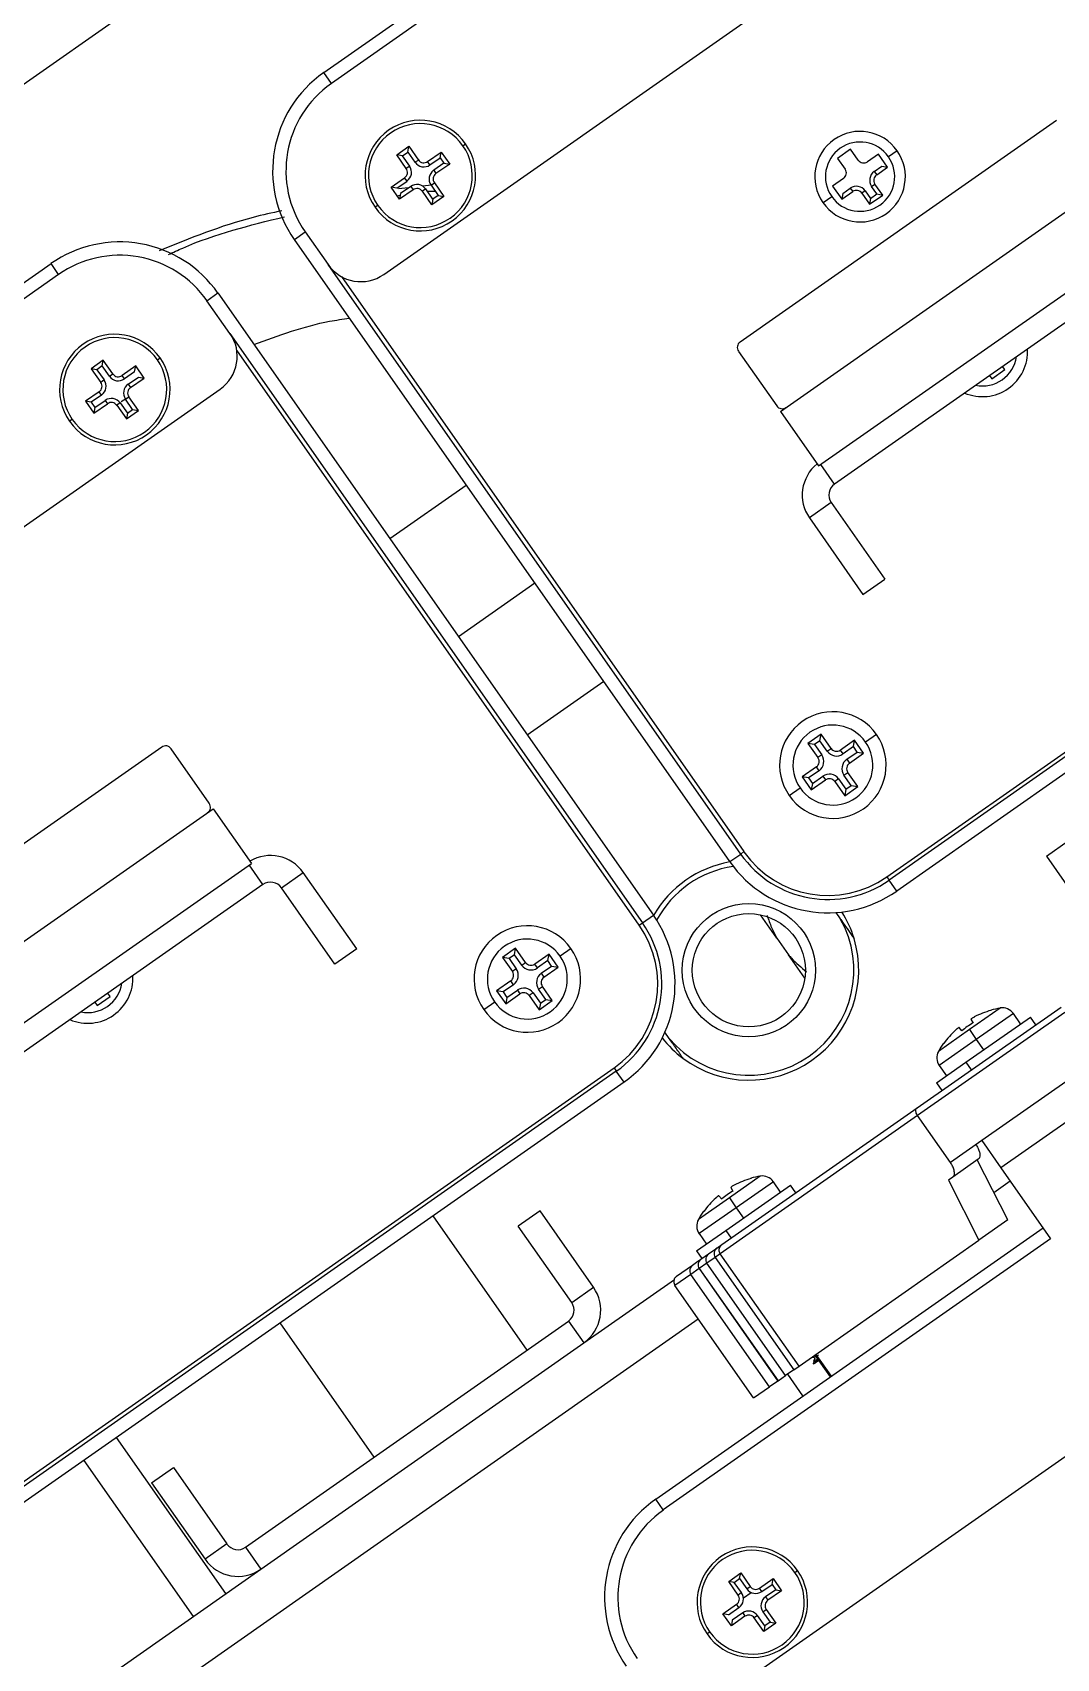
# Model space of a CAD drawing. Header units: millimetres. Extents: x 152904052 to 153933663, y 538271515 to 539240469.
# Drawn here: x 153339726.4 to 153339803.2, y 538937595.1 to 538937717.1 of the extents above; entities that cross this region are included whole.
import ezdxf

# ---------------------------------------------------------------- set-up
doc = ezdxf.new("R2010")
doc.units = ezdxf.units.MM
doc.layers.add('POWR', color=5, linetype='Continuous')

msp = doc.modelspace()

# ---------------------------------------------------------------- linework, layer by layer
at = {"layer": 'POWR', "color": 7}
for p, q in [((153339955.64, 538937874.21), (153339646.21, 538937657.55)), ((153339752.73, 538937698.93), (153339807.62, 538937737.36)), ((153339748.23, 538937714.09), (153339777.31, 538937734.45)), ((153339777.88, 538937733.63), (153339748.8, 538937713.27)), ((153339748.8, 538937713.27), (153339748.23, 538937714.09)), ((153339803.24, 538937710.49), (153339779.48, 538937693.86)), ((153339753.71, 538937707.91), (153339754.61, 538937708.55)), ((153339754.13, 538937707.84), (153339753.71, 538937707.91)), ((153339754.42, 538937706.89), (153339753.71, 538937707.91)), ((153339754.13, 538937707.84), (153339754.53, 538937708.12)), ((153339754.68, 538937707.07), (153339754.13, 538937707.84)), ((153339754.53, 538937708.12), (153339754.61, 538937708.55)), ((153339754.53, 538937708.12), (153339755.07, 538937707.35)), ((153339754.61, 538937708.55), (153339755.33, 538937707.52)), ((153339756.02, 538937707.4), (153339757.05, 538937708.12)), ((153339756.2, 538937707.15), (153339756.97, 538937707.69)), ((153339756.97, 538937707.69), (153339757.05, 538937708.12)), ((153339756.97, 538937707.69), (153339757.25, 538937707.29)), ((153339757.05, 538937708.12), (153339757.68, 538937707.21)), ((153339758.67, 538937708.58), (153339758.88, 538937708.73)), ((153339787.78, 538937708.33), (153339786.8, 538937707.64)), ((153339788.35, 538937707.51), (153339787.78, 538937708.33)), ((153339789.87, 538937707.96), (153339789.05, 538937707.39)), ((153339790.56, 538937706.98), (153339789.87, 538937707.96)), ((153339791.28, 538937708.22), (153339790.62, 538937707.76)), ((153339754.68, 538937707.07), (153339754.42, 538937706.89)), ((153339755.07, 538937707.35), (153339755.33, 538937707.52)), ((153339756.2, 538937707.15), (153339756.02, 538937707.4)), ((153339757.25, 538937707.29), (153339756.48, 538937706.75)), ((153339756.48, 538937706.75), (153339756.65, 538937706.5)), ((153339757.68, 538937707.21), (153339756.65, 538937706.5)), ((153339757.25, 538937707.29), (153339757.68, 538937707.21)), ((153339786.8, 538937707.64), (153339787.37, 538937706.83)), ((153339789.56, 538937706.66), (153339790.13, 538937707.06)), ((153339789.56, 538937706.66), (153339789.74, 538937706.41)), ((153339789.74, 538937706.41), (153339790.56, 538937706.98)), ((153339790.13, 538937707.06), (153339790.56, 538937706.98)), ((153339753.28, 538937705.48), (153339754.3, 538937706.19)), ((153339753.91, 538937704.58), (153339753.28, 538937705.48)), ((153339753.71, 538937705.4), (153339753.28, 538937705.48)), ((153339753.71, 538937705.4), (153339754.48, 538937705.94)), ((153339754.6, 538937705.44), (153339753.84, 538937705.36)), ((153339754.93, 538937705.29), (153339753.91, 538937704.58)), ((153339754.76, 538937705.54), (153339753.98, 538937705)), ((153339754.48, 538937705.94), (153339754.3, 538937706.19)), ((153339754.76, 538937705.54), (153339754.93, 538937705.29)), ((153339755.88, 538937705.35), (153339755.63, 538937705.17)), ((153339756.28, 538937705.62), (153339755.66, 538937705.55)), ((153339756.42, 538937704.57), (153339755.88, 538937705.35)), ((153339756.28, 538937705.63), (153339756.53, 538937705.8)), ((153339756.28, 538937705.63), (153339756.82, 538937704.85)), ((153339756.53, 538937705.8), (153339757.25, 538937704.78)), ((153339782.51, 538937688.65), (153339807.09, 538937705.86)), ((153339787.25, 538937706.13), (153339786.43, 538937705.56)), ((153339786.43, 538937705.56), (153339787.12, 538937704.57)), ((153339787.19, 538937705), (153339787.76, 538937705.4)), ((153339787.76, 538937705.4), (153339787.94, 538937705.15)), ((153339789.36, 538937705.54), (153339789.61, 538937705.71)), ((153339789.76, 538937704.97), (153339789.36, 538937705.54)), ((153339790.19, 538937704.89), (153339789.61, 538937705.71)), ((153339752.28, 538937704.11), (153339752.08, 538937703.97)), ((153339753.72, 538937704.84), (153339753.96, 538937704.88)), ((153339753.98, 538937705), (153339753.91, 538937704.58)), ((153339756.35, 538937704.15), (153339755.63, 538937705.17)), ((153339756, 538937705.17), (153339756.58, 538937705.19)), ((153339757.25, 538937704.78), (153339756.35, 538937704.15)), ((153339756.42, 538937704.57), (153339756.35, 538937704.15)), ((153339756.82, 538937704.85), (153339756.42, 538937704.57)), ((153339756.82, 538937704.85), (153339757.25, 538937704.78)), ((153339785.71, 538937704.32), (153339786.36, 538937704.78)), ((153339787.12, 538937704.57), (153339787.94, 538937705.15)), ((153339787.19, 538937705), (153339787.12, 538937704.57)), ((153339788.88, 538937705.2), (153339788.63, 538937705.02)), ((153339788.63, 538937705.02), (153339789.21, 538937704.2)), ((153339788.88, 538937705.2), (153339789.28, 538937704.63)), ((153339789.21, 538937704.2), (153339790.19, 538937704.89)), ((153339789.28, 538937704.63), (153339789.21, 538937704.2)), ((153339789.28, 538937704.63), (153339789.76, 538937704.97)), ((153339789.76, 538937704.97), (153339790.19, 538937704.89)), ((153339746.02, 538937701.55), (153339746.83, 538937702.13)), ((153339746.83, 538937702.13), (153339748.56, 538937699.67)), ((153339785.38, 538937684.56), (153339809.96, 538937701.77)), ((153339778.71, 538937654.86), (153339746.02, 538937701.55)), ((153339716.69, 538937692), (153339727.75, 538937699.75)), ((153339728.32, 538937698.93), (153339727.75, 538937699.75)), ((153339779.53, 538937655.43), (153339748.56, 538937699.67)), ((153339810.83, 538937700.18), (153339786.58, 538937683.2)), ((153339728.32, 538937698.93), (153339717.26, 538937691.18)), ((153339749.55, 538937698.77), (153339779.77, 538937655.61)), ((153339739.46, 538937696.96), (153339740.28, 538937697.54)), ((153339741.18, 538937694.51), (153339739.46, 538937696.96)), ((153339740.28, 538937697.54), (153339772.98, 538937650.85)), ((153339741.18, 538937694.51), (153339772.16, 538937650.27)), ((153339771.91, 538937650.1), (153339741.69, 538937693.26)), ((153339779.36, 538937693.16), (153339782.23, 538937689.06)), ((153339731.67, 538937692.49), (153339730.77, 538937691.85)), ((153339730.77, 538937691.85), (153339731.49, 538937690.83)), ((153339731.2, 538937691.78), (153339730.77, 538937691.85)), ((153339731.6, 538937692.06), (153339731.2, 538937691.78)), ((153339731.6, 538937692.06), (153339731.67, 538937692.49)), ((153339732.14, 538937691.29), (153339731.6, 538937692.06)), ((153339732.39, 538937691.46), (153339731.67, 538937692.49)), ((153339734.11, 538937692.06), (153339733.09, 538937691.34)), ((153339734.03, 538937691.63), (153339734.11, 538937692.06)), ((153339734.74, 538937691.15), (153339734.11, 538937692.06)), ((153339735.74, 538937692.52), (153339735.94, 538937692.67)), ((153339799.37, 538937691.79), (153339799.19, 538937692.03)), ((153339731.2, 538937691.78), (153339731.74, 538937691.01)), ((153339731.74, 538937691.01), (153339731.49, 538937690.83)), ((153339732.14, 538937691.29), (153339732.39, 538937691.46)), ((153339733.26, 538937691.09), (153339733.09, 538937691.34)), ((153339734.03, 538937691.63), (153339733.26, 538937691.09)), ((153339733.54, 538937690.69), (153339734.31, 538937691.23)), ((153339733.54, 538937690.69), (153339733.72, 538937690.44)), ((153339733.72, 538937690.44), (153339734.74, 538937691.15)), ((153339734.31, 538937691.23), (153339734.74, 538937691.15)), ((153339798.21, 538937691.34), (153339798.38, 538937691.1)), ((153339798.38, 538937691.1), (153339799.37, 538937691.79)), ((153339685.56, 538937651.9), (153339740.45, 538937690.33)), ((153339731.37, 538937690.13), (153339730.34, 538937689.42)), ((153339730.34, 538937689.42), (153339730.97, 538937688.52)), ((153339730.77, 538937689.34), (153339730.34, 538937689.42)), ((153339731.54, 538937689.88), (153339730.77, 538937689.34)), ((153339731.05, 538937688.94), (153339731.82, 538937689.48)), ((153339731.54, 538937689.88), (153339731.37, 538937690.13)), ((153339731.82, 538937689.48), (153339732, 538937689.23)), ((153339733.01, 538937689.39), (153339733.41, 538937689.64)), ((153339733.34, 538937689.57), (153339733.59, 538937689.74)), ((153339733.88, 538937688.79), (153339733.34, 538937689.57)), ((153339734.31, 538937688.72), (153339733.59, 538937689.74)), ((153339730.77, 538937689.34), (153339731.05, 538937688.94)), ((153339730.97, 538937688.52), (153339732, 538937689.23)), ((153339731.05, 538937688.94), (153339730.97, 538937688.52)), ((153339732.94, 538937689.29), (153339732.69, 538937689.11)), ((153339732.69, 538937689.11), (153339733.41, 538937688.09)), ((153339732.94, 538937689.29), (153339733.49, 538937688.51)), ((153339733.41, 538937688.09), (153339734.31, 538937688.72)), ((153339733.49, 538937688.51), (153339733.41, 538937688.09)), ((153339733.49, 538937688.51), (153339733.88, 538937688.79)), ((153339733.88, 538937688.79), (153339734.31, 538937688.72)), ((153339782.51, 538937688.65), (153339785.38, 538937684.56)), ((153339729.35, 538937688.05), (153339729.14, 538937687.91)), ((153339790.5, 538937653.72), (153339837.19, 538937686.41)), ((153339837.36, 538937686.16), (153339790.67, 538937653.47)), ((153339786.58, 538937683.2), (153339785.55, 538937684.67)), ((153339837.94, 538937685.34), (153339791.24, 538937652.65)), ((153339753.19, 538937679.11), (153339758.92, 538937683.12)), ((153339786.33, 538937681.81), (153339784.69, 538937680.66)), ((153339786.33, 538937681.81), (153339790.35, 538937676.07)), ((153339784.69, 538937680.66), (153339788.71, 538937674.92)), ((153339788.71, 538937674.92), (153339790.35, 538937676.07)), ((153339764.08, 538937675.75), (153339758.35, 538937671.73)), ((153339769.25, 538937668.38), (153339763.51, 538937664.36)), ((153339785.57, 538937664.42), (153339784.58, 538937663.73)), ((153339784.58, 538937663.73), (153339785.33, 538937662.67)), ((153339785.07, 538937663.65), (153339784.58, 538937663.73)), ((153339785.48, 538937663.93), (153339785.07, 538937663.65)), ((153339785.48, 538937663.93), (153339785.57, 538937664.42)), ((153339786.02, 538937663.16), (153339785.48, 538937663.93)), ((153339786.31, 538937663.36), (153339785.57, 538937664.42)), ((153339788.07, 538937663.98), (153339787.01, 538937663.23)), ((153339787.99, 538937663.49), (153339788.07, 538937663.98)), ((153339788.76, 538937663), (153339788.07, 538937663.98)), ((153339789.73, 538937664.41), (153339788.91, 538937663.83)), ((153339736.07, 538937663.46), (153339712.31, 538937646.82)), ((153339739.63, 538937659.24), (153339736.76, 538937663.33)), ((153339785.07, 538937663.65), (153339785.62, 538937662.87)), ((153339785.62, 538937662.87), (153339785.33, 538937662.67)), ((153339786.02, 538937663.16), (153339786.31, 538937663.36)), ((153339787.21, 538937662.95), (153339787.01, 538937663.23)), ((153339787.99, 538937663.49), (153339787.21, 538937662.95)), ((153339787.49, 538937662.54), (153339788.27, 538937663.08)), ((153339787.49, 538937662.54), (153339787.7, 538937662.25)), ((153339787.7, 538937662.25), (153339788.76, 538937663)), ((153339788.27, 538937663.08), (153339787.99, 538937663.49)), ((153339788.27, 538937663.08), (153339788.76, 538937663)), ((153339785.21, 538937661.97), (153339784.14, 538937661.23)), ((153339785.41, 538937661.68), (153339784.63, 538937661.14)), ((153339785.41, 538937661.68), (153339785.21, 538937661.97)), ((153339787.28, 538937661.35), (153339787.57, 538937661.55)), ((153339787.83, 538937660.58), (153339787.28, 538937661.35)), ((153339788.32, 538937660.49), (153339787.57, 538937661.55)), ((153339783.17, 538937659.82), (153339783.99, 538937660.39)), ((153339784.14, 538937661.23), (153339784.83, 538937660.24)), ((153339784.63, 538937661.14), (153339784.14, 538937661.23)), ((153339784.63, 538937661.14), (153339784.91, 538937660.73)), ((153339784.83, 538937660.24), (153339785.89, 538937660.99)), ((153339784.91, 538937660.73), (153339784.83, 538937660.24)), ((153339784.91, 538937660.73), (153339785.69, 538937661.28)), ((153339785.69, 538937661.28), (153339785.89, 538937660.99)), ((153339786.88, 538937661.07), (153339786.59, 538937660.87)), ((153339786.59, 538937660.87), (153339787.34, 538937659.8)), ((153339786.88, 538937661.07), (153339787.42, 538937660.29)), ((153339787.34, 538937659.8), (153339788.32, 538937660.49)), ((153339787.42, 538937660.29), (153339787.34, 538937659.8)), ((153339787.42, 538937660.29), (153339787.83, 538937660.58)), ((153339787.83, 538937660.58), (153339788.32, 538937660.49)), ((153339715.34, 538937641.62), (153339739.92, 538937658.83)), ((153339739.92, 538937658.83), (153339742.79, 538937654.73)), ((153339802.48, 538937655.27), (153339804.11, 538937656.41)), ((153339778.71, 538937654.86), (153339779.53, 538937655.43)), ((153339779.77, 538937655.61), (153339779.53, 538937655.43)), ((153339802.48, 538937655.27), (153339806.49, 538937649.53)), ((153339718.21, 538937637.53), (153339742.79, 538937654.73)), ((153339743.65, 538937653.14), (153339742.62, 538937654.62)), ((153339745.05, 538937652.9), (153339746.69, 538937654.05)), ((153339750.7, 538937648.31), (153339746.69, 538937654.05)), ((153339743.65, 538937653.14), (153339719.41, 538937636.17)), ((153339749.06, 538937647.16), (153339745.05, 538937652.9)), ((153339790.5, 538937653.72), (153339790.67, 538937653.47)), ((153339791.24, 538937652.65), (153339790.67, 538937653.47)), ((153339772.16, 538937650.27), (153339772.98, 538937650.85)), ((153339782.24, 538937649.12), (153339781.02, 538937650.87)), ((153339786.68, 538937651.04), (153339787, 538937650.58)), ((153339771.91, 538937650.1), (153339772.16, 538937650.27)), ((153339782.24, 538937649.12), (153339783.12, 538937647.86)), ((153339750.7, 538937648.31), (153339749.06, 538937647.16)), ((153339762.63, 538937648.36), (153339761.65, 538937647.67)), ((153339762.54, 538937647.87), (153339762.14, 538937647.59)), ((153339762.54, 538937647.87), (153339762.63, 538937648.36)), ((153339763.09, 538937647.1), (153339762.54, 538937647.87)), ((153339763.37, 538937647.3), (153339762.63, 538937648.36)), ((153339765.14, 538937647.92), (153339764.07, 538937647.17)), ((153339765.05, 538937647.43), (153339765.14, 538937647.92)), ((153339765.82, 538937646.94), (153339765.14, 538937647.92)), ((153339766.79, 538937648.35), (153339765.97, 538937647.77)), ((153339762.14, 538937647.59), (153339761.65, 538937647.67)), ((153339761.65, 538937647.67), (153339762.39, 538937646.61)), ((153339762.14, 538937647.59), (153339762.68, 538937646.81)), ((153339762.68, 538937646.81), (153339762.39, 538937646.61)), ((153339763.09, 538937647.1), (153339763.37, 538937647.3)), ((153339764.27, 538937646.89), (153339764.07, 538937647.17)), ((153339765.05, 538937647.43), (153339764.27, 538937646.89)), ((153339764.56, 538937646.48), (153339765.33, 538937647.02)), ((153339764.76, 538937646.19), (153339765.82, 538937646.94)), ((153339765.33, 538937647.02), (153339765.05, 538937647.43)), ((153339765.33, 538937647.02), (153339765.82, 538937646.94)), ((153339784.35, 538937646.11), (153339783.12, 538937647.86)), ((153339762.27, 538937645.91), (153339761.2, 538937645.17)), ((153339762.47, 538937645.62), (153339761.69, 538937645.08)), ((153339762.47, 538937645.62), (153339762.27, 538937645.91)), ((153339764.35, 538937645.29), (153339764.64, 538937645.49)), ((153339764.56, 538937646.48), (153339764.76, 538937646.19)), ((153339765.38, 538937644.43), (153339764.64, 538937645.49)), ((153339731.04, 538937644.31), (153339731.21, 538937644.06)), ((153339731.21, 538937644.06), (153339732.19, 538937644.75)), ((153339732.19, 538937644.75), (153339732.02, 538937645)), ((153339760.24, 538937643.76), (153339761.06, 538937644.33)), ((153339761.2, 538937645.17), (153339761.89, 538937644.18)), ((153339761.69, 538937645.08), (153339761.2, 538937645.17)), ((153339761.69, 538937645.08), (153339761.98, 538937644.67)), ((153339761.89, 538937644.18), (153339762.96, 538937644.93)), ((153339761.98, 538937644.67), (153339761.89, 538937644.18)), ((153339761.98, 538937644.67), (153339762.76, 538937645.22)), ((153339762.76, 538937645.22), (153339762.96, 538937644.93)), ((153339763.94, 538937645.01), (153339763.65, 538937644.81)), ((153339763.65, 538937644.81), (153339764.4, 538937643.74)), ((153339763.94, 538937645.01), (153339764.49, 538937644.23)), ((153339764.89, 538937644.52), (153339764.35, 538937645.29)), ((153339764.4, 538937643.74), (153339765.38, 538937644.43)), ((153339764.49, 538937644.23), (153339764.4, 538937643.74)), ((153339764.49, 538937644.23), (153339764.89, 538937644.52)), ((153339764.89, 538937644.52), (153339765.38, 538937644.43)), ((153339792.77, 538937636.38), (153339803.58, 538937643.95)), ((153339803.87, 538937643.55), (153339792.81, 538937635.8)), ((153339796.43, 538937639.8), (153339801.28, 538937643.2)), ((153339799.02, 538937643.87), (153339796.7, 538937642.25)), ((153339796.81, 538937643.03), (153339796.97, 538937642.75)), ((153339800, 538937643.46), (153339797.21, 538937641.51)), ((153339798.31, 538937643.72), (153339798.32, 538937643.7)), ((153339800.54, 538937642.68), (153339800, 538937643.46)), ((153339801.68, 538937642.62), (153339801.28, 538937643.2)), ((153339774.16, 538937641.59), (153339773.84, 538937642.05)), ((153339796.7, 538937642.25), (153339794.38, 538937640.62)), ((153339796.13, 538937642.16), (153339795.93, 538937642.4)), ((153339796.7, 538937642.25), (153339797.21, 538937641.51)), ((153339797.21, 538937641.51), (153339794.43, 538937639.56)), ((153339794.78, 538937641.22), (153339794.76, 538937641.23)), ((153339797.21, 538937641.51), (153339797.76, 538937640.73)), ((153339723.33, 538937606.68), (153339770.02, 538937639.38)), ((153339770.02, 538937639.38), (153339770.19, 538937639.13)), ((153339794.24, 538937638.27), (153339796.43, 538937639.8)), ((153339794.43, 538937639.56), (153339794.97, 538937638.78)), ((153339796.43, 538937639.8), (153339796.83, 538937639.23)), ((153339770.19, 538937639.13), (153339723.5, 538937606.44)), ((153339770.77, 538937638.31), (153339724.07, 538937605.62)), ((153339770.77, 538937638.31), (153339770.19, 538937639.13)), ((153339794.24, 538937638.27), (153339794.64, 538937637.69)), ((153339804.19, 538937638.52), (153339797.64, 538937633.93)), ((153339792.81, 538937635.8), (153339778, 538937625.43)), ((153339778.12, 538937626.12), (153339792.77, 538937636.38)), ((153339795.28, 538937632.28), (153339792.81, 538937635.8)), ((153339805.62, 538937636.47), (153339799.07, 538937631.88)), ((153339797.64, 538937633.93), (153339795.28, 538937632.28)), ((153339797.64, 538937633.93), (153339799.07, 538937631.88)), ((153339797.37, 538937632.52), (153339795.46, 538937631.18)), ((153339799.58, 538937627.97), (153339797.29, 538937632.47)), ((153339781, 538937631.25), (153339778.68, 538937629.63)), ((153339781.98, 538937630.84), (153339779.19, 538937628.89)), ((153339780.29, 538937631.1), (153339780.3, 538937631.08)), ((153339782.52, 538937630.06), (153339781.98, 538937630.84)), ((153339795.46, 538937631.18), (153339795.12, 538937630.95)), ((153339795.12, 538937630.95), (153339797.41, 538937626.45)), ((153339798.53, 538937630.04), (153339799.76, 538937630.9)), ((153339799.07, 538937631.88), (153339802.8, 538937626.56)), ((153339778.68, 538937629.63), (153339776.35, 538937628)), ((153339777.65, 538937591.86), (153339832.54, 538937630.29)), ((153339778.11, 538937629.54), (153339777.9, 538937629.78)), ((153339778.41, 538937627.18), (153339783.26, 538937630.58)), ((153339778.68, 538937629.63), (153339779.19, 538937628.89)), ((153339778.79, 538937630.41), (153339778.95, 538937630.13)), ((153339783.66, 538937630.01), (153339783.26, 538937630.58)), ((153339764.47, 538937628.65), (153339762.83, 538937627.5)), ((153339768.48, 538937622.92), (153339764.47, 538937628.65)), ((153339779.19, 538937628.89), (153339776.41, 538937626.94)), ((153339776.75, 538937628.6), (153339776.74, 538937628.61)), ((153339779.19, 538937628.89), (153339779.74, 538937628.11)), ((153339763.49, 538937618.2), (153339756.43, 538937628.27)), ((153339766.84, 538937621.77), (153339762.83, 538937627.5)), ((153339773.15, 538937607.02), (153339802.23, 538937627.38)), ((153339776.21, 538937625.65), (153339778.41, 538937627.18)), ((153339778.41, 538937627.18), (153339778.81, 538937626.61)), ((153339799.58, 538937627.97), (153339797.41, 538937626.45)), ((153339802.8, 538937626.56), (153339773.72, 538937606.2)), ((153339776.41, 538937626.94), (153339776.95, 538937626.16)), ((153339777.74, 538937625.86), (153339778.12, 538937626.12)), ((153339783.91, 538937617), (153339797.41, 538937626.45)), ((153339775.91, 538937624.58), (153339776.32, 538937624.87)), ((153339776.21, 538937625.65), (153339776.62, 538937625.07)), ((153339776.32, 538937624.87), (153339776.35, 538937624.89)), ((153339776.32, 538937624.87), (153339776.36, 538937624.8)), ((153339776.35, 538937624.89), (153339776.54, 538937625.02)), ((153339776.99, 538937624.72), (153339776.42, 538937624.32)), ((153339776.54, 538937625.02), (153339777.11, 538937625.42)), ((153339777.62, 538937625.16), (153339776.99, 538937624.72)), ((153339782.9, 538937616.29), (153339776.99, 538937624.72)), ((153339777.11, 538937625.42), (153339777.52, 538937625.71)), ((153339777.52, 538937625.71), (153339777.55, 538937625.73)), ((153339777.52, 538937625.71), (153339777.56, 538937625.64)), ((153339777.55, 538937625.73), (153339777.74, 538937625.86)), ((153339778, 538937625.43), (153339777.62, 538937625.16)), ((153339777.62, 538937625.16), (153339783.52, 538937616.73)), ((153339777.62, 538937625.16), (153339783.53, 538937616.73)), ((153339777.62, 538937625.16), (153339777.62, 538937625.16)), ((153339783.91, 538937617), (153339778, 538937625.43)), ((153339767.75, 538937618.74), (153339774.55, 538937623.5)), ((153339775.79, 538937623.88), (153339774.59, 538937623.05)), ((153339774.72, 538937623.74), (153339775.91, 538937624.58)), ((153339776.42, 538937624.32), (153339775.79, 538937623.88)), ((153339781.7, 538937615.45), (153339775.79, 538937623.88)), ((153339776.42, 538937624.32), (153339782.32, 538937615.88)), ((153339776.42, 538937624.32), (153339782.33, 538937615.89)), ((153339776.42, 538937624.32), (153339776.42, 538937624.32)), ((153339766.84, 538937621.77), (153339768.48, 538937622.92)), ((153339780.5, 538937614.61), (153339774.59, 538937623.05)), ((153339723.97, 538937583.88), (153339776.34, 538937620.55)), ((153339742.35, 538937603.4), (153339766.6, 538937620.38)), ((153339752.02, 538937610.17), (153339744.96, 538937620.24)), ((153339766.6, 538937620.38), (153339767.75, 538937618.74)), ((153339743.5, 538937601.76), (153339767.75, 538937618.74)), ((153339784.86, 538937617.66), (153339785.05, 538937617.66)), ((153339785.1, 538937617.83), (153339786.25, 538937616.19)), ((153339785.15, 538937617.25), (153339785.37, 538937617.45)), ((153339785.31, 538937617.37), (153339785.15, 538937617.25)), ((153339785.17, 538937617.88), (153339786.32, 538937616.24)), ((153339782.33, 538937615.89), (153339782.9, 538937616.29)), ((153339783.52, 538937616.73), (153339782.9, 538937616.29)), ((153339784.2, 538937614.76), (153339783.06, 538937616.4)), ((153339783.53, 538937616.73), (153339783.52, 538937616.73)), ((153339783.53, 538937616.73), (153339783.91, 538937617)), ((153339780.5, 538937614.61), (153339781.7, 538937615.45)), ((153339782.32, 538937615.88), (153339781.7, 538937615.45)), ((153339782.33, 538937615.89), (153339782.32, 538937615.88)), ((153339740.88, 538937599.93), (153339732.67, 538937611.64)), ((153339730.22, 538937609.92), (153339738.42, 538937598.21)), ((153339735.3, 538937608.23), (153339736.94, 538937609.38)), ((153339736.94, 538937609.38), (153339740.96, 538937603.65)), ((153339735.3, 538937608.23), (153339739.32, 538937602.5)), ((153339773.72, 538937606.2), (153339773.15, 538937607.02)), ((153339740.96, 538937603.65), (153339739.32, 538937602.5)), ((153339742.35, 538937603.4), (153339743.5, 538937601.76)), ((153339722, 538937586.7), (153339743.5, 538937601.76)), ((153339783.59, 538937601.51), (153339783.8, 538937601.66)), ((153339778.63, 538937600.84), (153339779.53, 538937601.48)), ((153339779.05, 538937600.77), (153339778.63, 538937600.84)), ((153339779.34, 538937599.82), (153339778.63, 538937600.84)), ((153339779.05, 538937600.77), (153339779.45, 538937601.05)), ((153339779.6, 538937600), (153339779.05, 538937600.77)), ((153339779.45, 538937601.05), (153339779.53, 538937601.48)), ((153339779.45, 538937601.05), (153339779.99, 538937600.28)), ((153339779.53, 538937601.48), (153339780.25, 538937600.45)), ((153339779.99, 538937600.28), (153339780.25, 538937600.45)), ((153339780.94, 538937600.33), (153339781.97, 538937601.05)), ((153339781.12, 538937600.08), (153339780.94, 538937600.33)), ((153339781.12, 538937600.08), (153339781.89, 538937600.62)), ((153339781.89, 538937600.62), (153339781.97, 538937601.05)), ((153339781.89, 538937600.62), (153339782.17, 538937600.22)), ((153339781.97, 538937601.05), (153339782.6, 538937600.14)), ((153339778.2, 538937598.41), (153339779.22, 538937599.12)), ((153339779.4, 538937598.87), (153339779.22, 538937599.12)), ((153339779.6, 538937600), (153339779.34, 538937599.82)), ((153339779.74, 538937599.61), (153339780.31, 538937600.01)), ((153339782.17, 538937600.22), (153339781.4, 538937599.68)), ((153339781.4, 538937599.68), (153339781.57, 538937599.43)), ((153339782.6, 538937600.14), (153339781.57, 538937599.43)), ((153339782.17, 538937600.22), (153339782.6, 538937600.14)), ((153339778.83, 538937597.51), (153339778.2, 538937598.41)), ((153339778.62, 538937598.33), (153339778.2, 538937598.41)), ((153339778.62, 538937598.33), (153339779.4, 538937598.87)), ((153339779.85, 538937598.22), (153339778.83, 538937597.51)), ((153339778.9, 538937597.93), (153339778.83, 538937597.51)), ((153339779.68, 538937598.47), (153339778.9, 538937597.93)), ((153339779.68, 538937598.47), (153339779.85, 538937598.22)), ((153339780.8, 538937598.28), (153339780.55, 538937598.1)), ((153339781.27, 538937597.08), (153339780.55, 538937598.1)), ((153339781.34, 538937597.5), (153339780.8, 538937598.28)), ((153339781.2, 538937598.56), (153339781.45, 538937598.73)), ((153339781.2, 538937598.56), (153339781.74, 538937597.78)), ((153339781.45, 538937598.73), (153339782.17, 538937597.71)), ((153339777.2, 538937597.04), (153339777, 538937596.9)), ((153339782.17, 538937597.71), (153339781.27, 538937597.08)), ((153339781.34, 538937597.5), (153339781.27, 538937597.08)), ((153339781.74, 538937597.78), (153339781.34, 538937597.5)), ((153339781.74, 538937597.78), (153339782.17, 538937597.71))]:
    msp.add_line(p, q, dxfattribs=at)
for radius in [5, 4.25]:
    msp.add_circle((153339780.14, 538937646.71), radius, dxfattribs=at)
for centre, radius, start, end in [((153339753.39, 538937706.71), 9, 125, 215), ((153339753.39, 538937706.71), 8, 125, 215), ((153339755.48, 538937706.35), 4.15, 35, 215), ((153339755.48, 538937706.35), 3.9, 35, 215), ((153339788.49, 538937706.27), 3.4, 35, 215), ((153339755.48, 538937706.35), 4.15, 215, 35), ((153339755.48, 538937706.35), 3.9, 215, 35), ((153339788.49, 538937706.27), 3.4, 215, 35), ((153339788.49, 538937706.27), 2.6, 35, 215), ((153339788.49, 538937706.27), 2.6, 215, 35), ((153339754.01, 538937706.6), 0.5, 305, 35), ((153339754.01, 538937706.6), 0.807, 305, 35), ((153339755.74, 538937707.81), 0.807, 215, 305), ((153339755.74, 538937707.81), 0.5, 215, 305), ((153339756.94, 538937706.09), 0.807, 125, 215), ((153339756.94, 538937706.09), 0.5, 125, 215), ((153339786.96, 538937706.54), 0.5, 305, 35), ((153339788.76, 538937707.8), 0.5, 215, 305), ((153339790.02, 538937706), 0.807, 125, 215), ((153339755.22, 538937704.88), 0.807, 35, 125), ((153339755.22, 538937704.88), 0.5, 35, 125), ((153339788.22, 538937704.74), 0.807, 35, 125), ((153339788.22, 538937704.74), 0.5, 35, 125), ((153339790.02, 538937706), 0.5, 125, 215), ((153339732.91, 538937692.37), 9, 35, 125), ((153339732.91, 538937692.37), 8, 35, 125), ((153339751.01, 538937701.39), 3, 215, 305), ((153339732.54, 538937690.29), 4.15, 35, 215), ((153339738.73, 538937692.79), 3, 305, 35), ((153339732.54, 538937690.29), 3.9, 35, 215), ((153339779.77, 538937693.45), 0.5, 125, 215), ((153339797.67, 538937693.16), 3.4, 246.9657, 3.0343), ((153339732.54, 538937690.29), 4.15, 215, 35), ((153339732.54, 538937690.29), 3.9, 215, 35), ((153339797.67, 538937693.16), 2.6, 258.8131, 351.1869), ((153339731.08, 538937690.54), 0.5, 305, 35), ((153339731.08, 538937690.54), 0.807, 305, 35), ((153339732.8, 538937691.75), 0.807, 215, 305), ((153339732.8, 538937691.75), 0.5, 215, 305), ((153339734, 538937690.03), 0.807, 125, 215), ((153339732.28, 538937688.82), 0.807, 35, 125), ((153339734, 538937690.03), 0.5, 125, 215), ((153339732.28, 538937688.82), 0.5, 35, 125), ((153339782.64, 538937689.35), 0.5, 215, 305), ((153339787.15, 538937682.38), 3, 128.8226, 215), ((153339787.15, 538937682.38), 1, 125, 215), ((153339786.45, 538937662.11), 4, 35, 215), ((153339786.45, 538937662.11), 3, 35, 215), ((153339786.45, 538937662.11), 4, 215, 35), ((153339786.45, 538937662.11), 3, 215, 35), ((153339736.35, 538937663.05), 0.5, 35, 125), ((153339784.92, 538937662.38), 0.5, 305, 35), ((153339784.92, 538937662.38), 0.851, 305, 35), ((153339786.72, 538937663.64), 0.851, 215, 305), ((153339786.72, 538937663.64), 0.5, 215, 305), ((153339787.98, 538937661.84), 0.851, 125, 215), ((153339786.18, 538937660.58), 0.851, 35, 125), ((153339787.98, 538937661.84), 0.5, 125, 215), ((153339786.18, 538937660.58), 0.5, 35, 125), ((153339739.22, 538937658.95), 0.5, 305, 35), ((153339744.23, 538937652.32), 3, 35, 121.1774), ((153339786.08, 538937660.02), 8, 215, 305), ((153339786.08, 538937660.02), 7.7, 215, 305), ((153339780.14, 538937646.71), 8.25, 99.8969, 150.1031), ((153339780.14, 538937646.71), 7.88, 98.5203, 151.4797), ((153339786.08, 538937660.02), 9, 215, 305), ((153339744.23, 538937652.32), 1, 35, 125), ((153339765.6, 538937645.68), 9, 305, 35), ((153339780.14, 538937646.71), 7.88, 220.5937, 29.4063), ((153339780.14, 538937646.71), 8.25, 16.8051, 32.0306), ((153339763.51, 538937646.05), 4, 35, 215), ((153339765.6, 538937645.68), 7.7, 305, 35), ((153339765.6, 538937645.68), 8, 305, 35), ((153339780.14, 538937646.71), 8.25, 233.1949, 16.8051), ((153339763.51, 538937646.05), 4, 215, 35), ((153339763.51, 538937646.05), 3, 35, 215), ((153339763.51, 538937646.05), 3, 215, 35), ((153339761.98, 538937646.32), 0.851, 305, 35), ((153339763.78, 538937647.58), 0.851, 215, 305), ((153339763.78, 538937647.58), 0.5, 215, 305), ((153339730.5, 538937646.13), 3.4, 246.9657, 3.0343), ((153339730.5, 538937646.13), 2.6, 258.8131, 351.1869), ((153339761.98, 538937646.32), 0.5, 305, 35), ((153339765.05, 538937645.78), 0.851, 125, 215), ((153339765.05, 538937645.78), 0.5, 125, 215), ((153339763.24, 538937644.52), 0.851, 35, 125), ((153339763.24, 538937644.52), 0.5, 35, 125), ((153339800.08, 538937637.42), 6.52, 105.6083, 117.5152), ((153339800.05, 538937637.45), 6.5, 99.1279, 105.5214), ((153339799.18, 538937642.89), 1, 35, 99.1279), ((153339800.08, 538937637.42), 6.52, 132.4848, 144.3917), ((153339800.16, 538937637.3), 6.32, 120.3185, 129.6814), ((153339780.14, 538937646.71), 8.25, 217.9694, 233.1949), ((153339795.25, 538937640.13), 1, 150.8721, 215), ((153339800.05, 538937637.45), 6.5, 144.4786, 150.8721), ((153339782.06, 538937624.8), 6.52, 105.6083, 117.5152), ((153339782.03, 538937624.84), 6.5, 99.1279, 105.5214), ((153339781.16, 538937630.27), 1, 35, 99.1279), ((153339782.06, 538937624.8), 6.52, 132.4848, 144.3917), ((153339782.14, 538937624.68), 6.32, 120.3185, 129.6814), ((153339782.03, 538937624.84), 6.5, 144.4786, 150.8721), ((153339777.23, 538937627.51), 1, 150.8721, 215), ((153339776.83, 538937624.61), 0.5, 125, 215), ((153339776.83, 538937624.61), 0.499, 125.07, 215.0698), ((153339776.31, 538937624.79), 0.103, 37.4159, 66.5165), ((153339777.4, 538937625.01), 0.499, 125.07, 215.0698), ((153339778.03, 538937625.45), 0.5, 125, 215), ((153339778.03, 538937625.45), 0.499, 125.07, 215.0698), ((153339777.51, 538937625.63), 0.103, 37.4159, 66.5165), ((153339776.2, 538937624.17), 0.499, 125.07, 215.0698), ((153339766.02, 538937621.2), 3, 305, 35), ((153339766.02, 538937621.2), 1, 305, 35), ((153339778.31, 538937599.64), 9, 125, 215), ((153339778.31, 538937599.64), 8, 125, 215), ((153339741.78, 538937604.22), 1, 215, 305), ((153339780.4, 538937599.28), 4.15, 35, 215), ((153339780.4, 538937599.28), 3.9, 35, 215), ((153339741.78, 538937604.22), 3, 215, 305), ((153339780.4, 538937599.28), 4.15, 215, 35), ((153339780.4, 538937599.28), 3.9, 215, 35), ((153339780.65, 538937600.74), 0.807, 215, 305), ((153339780.65, 538937600.74), 0.5, 215, 305), ((153339778.93, 538937599.53), 0.5, 305, 35), ((153339778.93, 538937599.53), 0.807, 305, 35), ((153339781.86, 538937599.02), 0.807, 125, 215), ((153339781.86, 538937599.02), 0.5, 125, 215), ((153339780.14, 538937597.81), 0.807, 35, 125), ((153339780.14, 538937597.81), 0.5, 35, 125)]:
    msp.add_arc(centre, radius, start, end, dxfattribs=at)
for points, knots in [([(153339745.07, 538937703.7), (153339744.35, 538937703.55), (153339741.19, 538937702.87), (153339738.19, 538937701.64), (153339735.87, 538937700.7)], [0, 0, 0, 0, 0.227864, 1, 1, 1, 1]), ([(153339736.56, 538937700.42), (153339736.92, 538937700.59), (153339739.69, 538937701.88), (153339742.67, 538937702.62), (153339745.27, 538937703.26)], [0, 0, 0, 0, 0.129235, 1, 1, 1, 1]), ([(153339742.98, 538937693.68), (153339744.85, 538937694.36), (153339747.2, 538937695.22), (153339749.65, 538937695.58), (153339750.15, 538937695.65)], [0, 0, 0, 0, 0.799053, 1, 1, 1, 1]), ([(153339781.51, 538937650.81), (153339781.62, 538937650.51), (153339781.82, 538937649.93), (153339782.1, 538937649.38), (153339782.24, 538937649.12)], [0, 0, 0, 0, 0.517925, 1, 1, 1, 1]), ([(153339787, 538937650.58), (153339787.07, 538937650.49), (153339787.42, 538937649.98), (153339787.76, 538937649.5), (153339788.04, 538937649.09)], [0, 0, 0, 0, 0.179084, 1, 1, 1, 1]), ([(153339783.12, 538937647.86), (153339783.2, 538937647.78), (153339783.6, 538937647.31), (153339784.08, 538937646.92), (153339784.47, 538937646.59)], [0, 0, 0, 0, 0.179084, 1, 1, 1, 1]), ([(153339797.07, 538937643.2), (153339797.03, 538937643.18), (153339796.96, 538937643.15), (153339796.87, 538937643.09), (153339796.82, 538937643.05), (153339796.82, 538937643.03), (153339796.81, 538937643.03)], [0, 0, 0, 0, 0.250648, 0.499754, 0.7491, 1, 1, 1, 1]), ([(153339795.93, 538937642.4), (153339795.92, 538937642.4), (153339795.9, 538937642.41), (153339795.84, 538937642.37), (153339795.76, 538937642.31), (153339795.7, 538937642.25), (153339795.67, 538937642.23)], [0, 0, 0, 0, 0.250648, 0.499754, 0.7491, 1, 1, 1, 1]), ([(153339795.67, 538937642.23), (153339795.7, 538937642.25), (153339795.76, 538937642.31), (153339795.84, 538937642.37), (153339795.9, 538937642.41), (153339795.92, 538937642.4), (153339795.93, 538937642.4)], [0, 0, 0, 0, 0.250648, 0.499754, 0.7491, 1, 1, 1, 1]), ([(153339775.2, 538937640.1), (153339775.03, 538937640.36), (153339774.69, 538937640.84), (153339774.33, 538937641.34), (153339774.16, 538937641.59)], [0, 0, 0, 0, 0.517925, 1, 1, 1, 1]), ([(153339792.81, 538937635.8), (153339792.79, 538937635.84), (153339792.73, 538937635.92), (153339792.69, 538937636.06), (153339792.67, 538937636.19), (153339792.7, 538937636.31), (153339792.75, 538937636.36), (153339792.77, 538937636.38)], [0, 0, 0, 0, 0.163518, 0.344285, 0.539301, 0.775308, 1, 1, 1, 1]), ([(153339797.19, 538937633.62), (153339797.24, 538937633.54), (153339797.34, 538937633.38), (153339797.45, 538937633.12), (153339797.5, 538937632.86), (153339797.48, 538937632.64), (153339797.41, 538937632.56), (153339797.37, 538937632.52)], [0, 0, 0, 0, 0.174736, 0.363548, 0.559692, 0.78787, 1, 1, 1, 1]), ([(153339795.46, 538937631.18), (153339795.5, 538937631.24), (153339795.6, 538937631.35), (153339795.57, 538937631.66), (153339795.46, 538937631.99), (153339795.34, 538937632.19), (153339795.28, 538937632.28)], [0, 0, 0, 0, 0.273241, 0.566326, 0.792171, 1, 1, 1, 1]), ([(153339777.9, 538937629.78), (153339777.9, 538937629.79), (153339777.88, 538937629.79), (153339777.82, 538937629.75), (153339777.74, 538937629.69), (153339777.68, 538937629.64), (153339777.65, 538937629.61)], [0, 0, 0, 0, 0.250648, 0.499754, 0.7491, 1, 1, 1, 1]), ([(153339777.65, 538937629.61), (153339777.68, 538937629.64), (153339777.74, 538937629.69), (153339777.82, 538937629.75), (153339777.88, 538937629.79), (153339777.9, 538937629.79), (153339777.9, 538937629.78)], [0, 0, 0, 0, 0.2506482, 0.4997541, 0.7490998, 1, 1, 1, 1]), ([(153339779.04, 538937630.58), (153339779.01, 538937630.56), (153339778.94, 538937630.53), (153339778.85, 538937630.47), (153339778.8, 538937630.43), (153339778.79, 538937630.41), (153339778.79, 538937630.41)], [0, 0, 0, 0, 0.250648, 0.499754, 0.7491, 1, 1, 1, 1]), ([(153339778, 538937625.43), (153339777.98, 538937625.47), (153339777.93, 538937625.56), (153339777.9, 538937625.7), (153339777.92, 538937625.86), (153339777.99, 538937626.02), (153339778.08, 538937626.09), (153339778.12, 538937626.12)], [0, 0, 0, 0, 0.174928, 0.36388, 0.560047, 0.788091, 1, 1, 1, 1]), ([(153339774.72, 538937623.74), (153339774.66, 538937623.69), (153339774.55, 538937623.6), (153339774.49, 538937623.39), (153339774.51, 538937623.19), (153339774.57, 538937623.09), (153339774.59, 538937623.05)], [0, 0, 0, 0, 0.270336, 0.562527, 0.789797, 1, 1, 1, 1]), ([(153339785.15, 538937617.25), (153339785.07, 538937617.21), (153339784.91, 538937617.14), (153339784.99, 538937617.24), (153339785.12, 538937617.37), (153339785.28, 538937617.5), (153339785.28, 538937617.5)], [0, 0, 0, 0, 0.332892, 0.658701, 0.99722, 1, 1, 1, 1]), ([(153339785.1, 538937617.59), (153339785.07, 538937617.53), (153339785.03, 538937617.39), (153339784.98, 538937617.25), (153339784.95, 538937617.19)], [0, 0, 0, 0, 0.499894, 1, 1, 1, 1]), ([(153339785.37, 538937617.81), (153339785.28, 538937617.76), (153339785.11, 538937617.67), (153339785.03, 538937617.64), (153339785.05, 538937617.68), (153339785.06, 538937617.69)], [0, 0, 0, 0, 0.402272, 0.802406, 1, 1, 1, 1])]:
    msp.add_open_spline(points, degree=3, knots=knots, dxfattribs=at)

doc.saveas('drawing.dxf')
